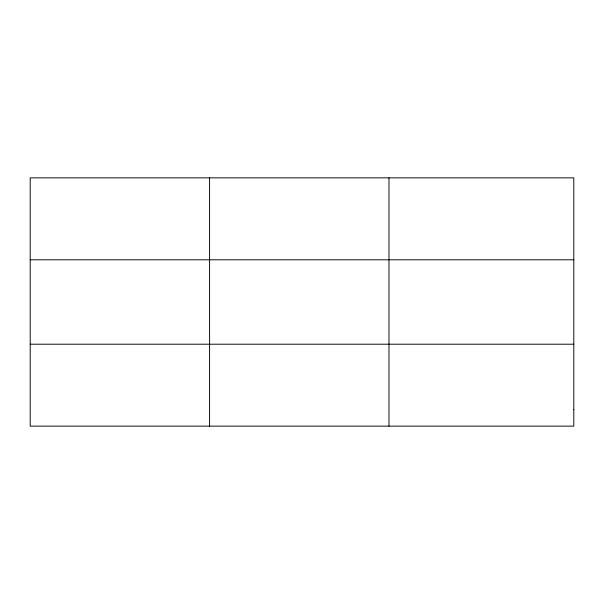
<?xml version="1.0" encoding="UTF-8"?>
<svg xmlns="http://www.w3.org/2000/svg" width="604" height="604" viewBox="0 0 604 604"><rect width="100%" height="100%" fill="white"/><g stroke="black" fill="none" stroke-linecap="round" stroke-linejoin="round"><path stroke-width="0.91" d="M209.588 426.137L209.588 177.863M388.976 426.137L388.976 177.863M30.2 259.796L573.8 259.796M30.2 344.204L573.8 344.204M573.8 409.746L573.8 426.137L30.2 426.137L30.2 177.863L573.8 177.863L573.8 409.746"/></g></svg>
